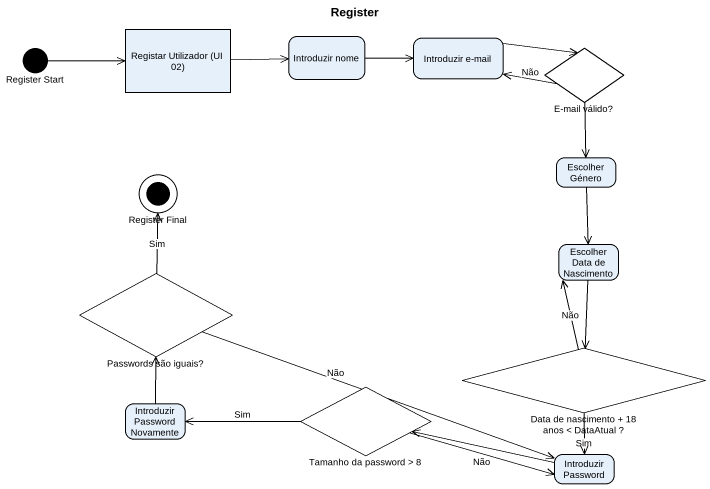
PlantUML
@startuml
title Register
hide empty description
state "Registar Utilizador (UI 02)" as Registar_Utilizador_UI_02 <<object>>
state "Introduzir nome" as Introduzir_nome
state "Introduzir e-mail" as Introduzir_e_mail
state "Register Start" as Register_Start <<start>>
state "E-mail válido?" as E_mail_válido <<choice>>
state "Escolher Género" as Escolher_Género
state "Register Final" as Register_Final <<end>>
state "Passwords são iguais?" as Passwords_são_iguais <<choice>>
state "Escolher Data de Nascimento" as Escolher_Data_de_Nascimento
state "Data de nascimento + 18 anos < DataAtual ?" as Data_de_nascimento_18_anos <<choice>>
state "Tamanho da password > 8" as Tamanho_da_password_8 <<choice>>
state "Introduzir Password Novamente" as Introduzir_Password
state "Introduzir Password" as Introduzir_Password_2
Registar_Utilizador_UI_02 -right-> Introduzir_nome
Introduzir_nome -right-> Introduzir_e_mail
Introduzir_e_mail -right-> E_mail_válido
Register_Start -right-> Registar_Utilizador_UI_02
E_mail_válido -left-> Introduzir_e_mail : Não
E_mail_válido --> Escolher_Género
Escolher_Género --> Escolher_Data_de_Nascimento
Passwords_são_iguais -up-> Register_Final : Sim
Passwords_são_iguais -right-> Introduzir_Password_2 : Não
Escolher_Data_de_Nascimento --> Data_de_nascimento_18_anos
Data_de_nascimento_18_anos -up-> Escolher_Data_de_Nascimento : Não
Data_de_nascimento_18_anos --> Introduzir_Password_2 : Sim
Tamanho_da_password_8 -left-> Introduzir_Password : Sim
Tamanho_da_password_8 -right-> Introduzir_Password_2 : Não
Introduzir_Password -up-> Passwords_são_iguais
Introduzir_Password_2 -left-> Tamanho_da_password_8
@enduml
